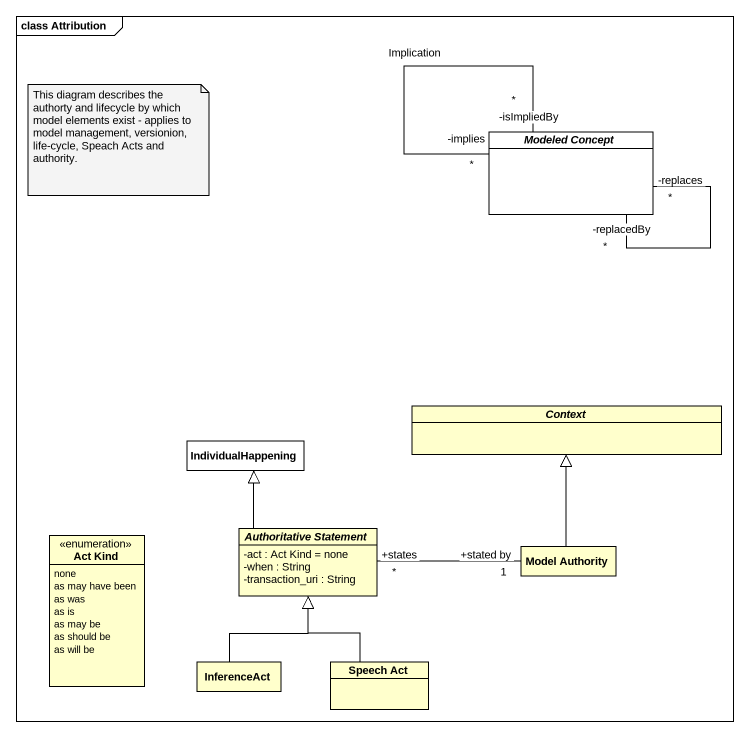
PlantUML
@startuml
mainframe class Attribution
hide circle
hide empty members
skinparam classAttributeIconSize 0
abstract class "Modeled Concept" as Modeled_Concept #FFFFFF
abstract class Context
class IndividualHappening #FFFFFF
abstract class "Authoritative Statement" as Authoritative_Statement {
  -act : Act Kind = none
  -when : String
  -transaction_uri : String
}
enum "Act Kind" as Act_Kind {
  none
  as may have been
  as was
  as is
  as may be
  as should be
  as will be
}
class "Model Authority" as Model_Authority
class InferenceAct
class "Speech Act" as Speech_Act
Modeled_Concept "-replacedBy\n*" -- "-replaces\n*" Modeled_Concept
Modeled_Concept "-isImpliedBy\n*" -- "-implies\n*" Modeled_Concept : Implication
Authoritative_Statement -up-|> IndividualHappening
Model_Authority -up-|> Context
Model_Authority "+stated by\n1" -left- "+states\n*" Authoritative_Statement
InferenceAct -up-|> Authoritative_Statement
Speech_Act -up-|> Authoritative_Statement
note as N1
  This diagram describes the authorty and lifecycle by which model elements exist - applies to model management, versionion, life-cycle, Speach Acts and authority.
end note
@enduml
